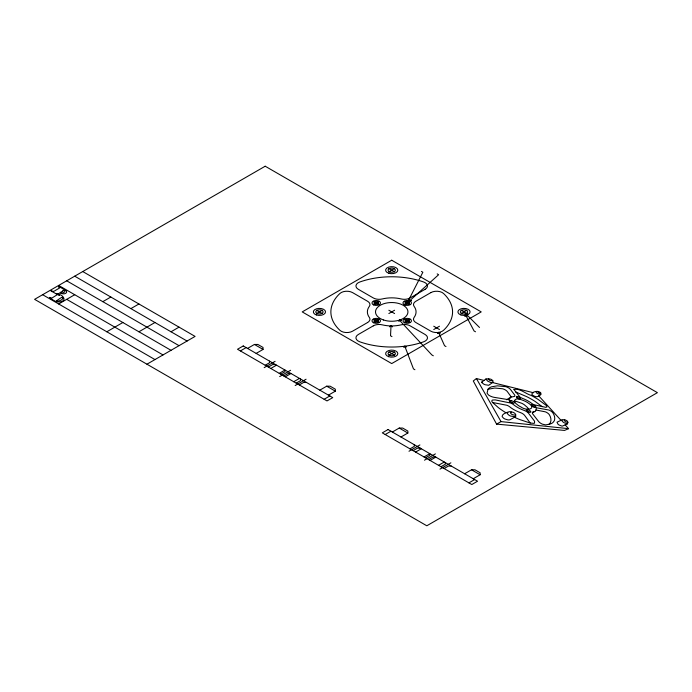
<?xml version="1.0" encoding="UTF-8"?>
<svg xmlns="http://www.w3.org/2000/svg" width="692" height="692" viewBox="0 0 692 692"><rect width="100%" height="100%" fill="white"/><g stroke="black" fill="none" stroke-linecap="round" stroke-linejoin="round"><path stroke-width="1.04" d="M540.885 393.177L540.668 392.762A5.605 3.235 0 0 0 538.437 391.534C536.473 390.824 531.517 392.217 531.845 394.345A3.728 2.154 0 0 0 532.044 394.613L532.901 395.357A9.61 5.545 0 0 0 534.224 396.101L535.755 396.654A2.863 1.652 0 0 0 536.136 396.732C538.238 397.122 542.978 393.809 540.063 393.272A5.588 3.226 0 0 1 537.805 392.027L537.969 391.456M568.002 422.189L567.371 423.824L564.136 422.777A11.202 6.47 0 0 1 562.985 421.982C559.664 419.413 564.551 419.127 566.376 420.459A6.756 3.901 0 0 1 567.379 421.16L567.76 422.397L565.892 421.895A6.747 3.893 0 0 1 564.871 421.186L564.257 420.321L564.741 419.932M535.824 406.948L535.314 406.1A6.591 3.806 0 0 0 533.843 405.166L532.641 404.768A0.977 0.562 0 0 0 531.283 404.924M391.015 325.941L389.544 326.745L391.006 326.114L392.407 326.797L391.015 325.941L390.522 335.776L391.957 336.597M509.373 400.971L509.918 401.836A6.557 3.789 0 0 0 511.509 402.796L512.841 403.211A1.955 1.125 0 0 0 513.793 403.28L514.381 402.813L513.827 401.922A6.617 3.823 0 0 0 512.218 400.953L510.869 400.547M515.661 414.491L514.692 415.174L512.279 414.586A6.392 3.694 0 0 1 511.327 414.006C508.802 412.268 512.504 411.42 513.793 412.683A6.401 3.694 0 0 1 514.727 413.245L515.644 414.361L515.765 416.506A1.531 0.882 0 0 1 515.246 416.809L510.385 416.004A10.441 6.029 0 0 1 508.784 415.053C505.298 413.098 509.087 410.546 511.63 412.077M531.465 405.079L531.966 405.893A6.626 3.823 0 0 0 533.411 406.827L534.605 407.233M485.836 379.034L487.704 381.136A11.236 6.487 0 0 0 489.175 381.811C491.502 383.627 495.031 381.802 491.744 379.692A6.773 3.91 0 0 0 490.464 379.104L486.199 378.835L481.987 381.906M465.768 313.753L465.206 314.877L465.906 313.9L467.723 314.082L465.768 313.753L479.504 327.472M407.83 301.729L409.612 301.176L407.908 301.574L406.861 300.709L407.83 301.729L422.855 272.241L421.428 271.42M399.414 320.145L398.826 321.27L399.543 320.292L401.351 320.483L399.414 320.145L431.877 354.953L433.313 355.783M487.964 389.293L487.064 393.151L488.431 394.924A11.816 6.825 0 0 0 489.331 395.53A12.058 6.963 0 0 0 493.932 397.303L508.905 399.742A1.272 0.735 0 0 0 509.338 399.492L510.687 397.191L514.493 396.412A1.029 0.597 0 0 0 514.865 396.187L514.787 395.149L510.445 389.423A10.38 5.994 0 0 0 507.755 387.459A12.171 7.032 0 0 0 505.869 386.681L497.271 385.842L491.579 386.802A8.875 5.129 0 0 0 488.63 388.532L487.964 389.293L494.737 388.03L502.729 388.792A11.53 6.66 0 0 1 504.606 389.553A9.844 5.683 0 0 1 507.262 391.49L511.224 396.94M512.192 403.055L512.201 402.701A3.105 1.791 0 0 0 510.48 401.749L509.84 401.758M49.478 297.577L49.461 297.759A1.817 1.047 0 0 0 49.582 297.897M535.669 391.499L536.758 393.091A10.328 5.96 0 0 0 538.091 393.852L540.807 394.466M465.777 315.267L464.825 316.305L465.863 315.422L467.567 315.82L465.777 315.267L474.055 330.949L475.491 331.779M438.624 332.411L437.595 333.423L438.702 332.575L440.372 333.008L438.624 332.411L444.541 345.706L445.977 346.536M548.929 424.404C551.974 422.042 551.187 417.596 549.336 414.742A10.293 5.943 0 0 0 547.009 412.666A11.072 6.392 0 0 0 545.322 411.827L536.188 410.053M404.811 346.208L403.721 347.194L404.872 346.363L406.524 346.839L404.811 346.208L413.47 368.897L414.906 369.718M409.508 300.89L411.489 300.639L409.664 300.752L409.076 299.748L409.508 300.89L438.624 274.724L437.188 273.894M483.959 380.427L476.399 378.541L473.285 380.963L496.579 424.11L564.516 430.424L568.582 428.659L565.139 424.879M63.43 290.562L63.508 290.51A4.879 2.811 0 0 1 63.084 290.804M492.929 382.339L488.725 385.28L485.161 384.743A10.449 6.029 0 0 1 483.699 384.077L481.926 382.65M510.419 397.355L507.115 399.414A3.745 2.163 0 0 0 506.656 399.777M62.462 291.228L62.505 291.202A5.536 3.2 0 0 0 63.076 290.804M62.392 291.263L62.427 291.245A4.152 2.396 0 0 0 61.891 291.617L60.827 292.232M507.651 412.207C505.29 412.622 499.477 415.658 503.439 418.089A9.714 5.605 0 0 0 505.004 419.032L507.963 419.906A3.875 2.24 0 0 0 508.43 419.94L509.572 419.854A1.747 1.012 0 0 0 510.134 419.655L515.315 416.8M58.673 303.978L74.719 294.714M102.805 301.66L110.832 297.032M130.892 308.615L138.919 303.978M106.819 331.779L122.865 322.507M138.919 331.779L154.965 322.507M171.01 331.779L179.038 327.143M146.938 364.208L195.083 336.407L82.746 271.549M240.392 350.922L246.127 347.609M247.537 348.422L254.422 344.452L257.865 344.452L263.047 347.445L263.047 349.434L256.161 353.404M316.564 313.554L322.308 310.241M388.852 271.818L394.587 268.505M265.209 365.255L269.499 362.772L269.499 361.103M264.18 367.642L275.096 361.345M373.36 304.61L379.095 301.297M268.332 367.054L272.622 364.572L275.511 364.572M270.78 368.473L276.523 365.16M279.248 373.36L284.983 370.047L284.983 371.716L280.692 374.19M279.672 376.586L290.588 370.281M373.36 322.498L379.095 319.185M388.852 313.554L394.587 310.241M404.344 304.61L410.079 301.297M283.815 375.998L288.106 373.516L291.003 373.516L285.26 376.829M293.728 381.716L299.463 378.412M296.185 383.134L300.475 380.661L300.475 378.991M295.164 385.53L306.08 379.225M404.344 322.498L410.079 319.185M299.307 384.942L303.598 382.46L306.487 382.46M319.825 390.158L326.702 386.188L330.145 386.188L335.335 389.181L335.335 391.162L328.449 395.141M388.852 355.29L394.587 351.977M461.132 313.554L466.875 310.241M433.737 329.53L439.472 326.217M324.124 399.267L329.859 395.954M385.193 434.524L390.937 431.211M392.338 432.024L399.223 428.054L402.666 428.054L407.856 431.047L407.856 433.028L400.971 437.007M410.01 448.857L414.3 446.375L414.3 444.705M408.989 451.245L419.906 444.947M413.133 450.656L417.423 448.182L420.312 448.182M415.589 452.075L421.324 448.762M424.058 456.962L429.793 453.649L429.793 455.319L425.502 457.793M424.481 460.189L435.398 453.883M428.625 459.6L432.915 457.118L435.804 457.118L430.069 460.431M438.538 465.318L444.273 462.014M440.994 466.737L445.285 464.263L445.285 462.593M439.965 469.133L450.881 462.827M444.108 468.545L448.399 466.062L451.296 466.062M464.626 473.761L471.512 469.79L474.954 469.79L480.136 472.783L480.136 474.764L473.25 478.743M468.925 482.869L474.66 479.556M496.579 424.11L501.043 421.61L568.582 428.659M532.209 412.865L534.76 411.506A3.399 1.964 0 0 0 535.547 411.013L536.369 408.055A0.995 0.58 0 0 1 536.776 407.847L548.851 410.01A11.695 6.756 0 0 1 550.547 410.858A10.838 6.254 0 0 1 552.934 412.942C554.75 415.667 555.892 419.906 553.072 422.388A8.875 5.129 0 0 1 550.088 424.058L545.616 424.897L542.45 424.17A11.115 6.418 0 0 1 541.931 423.937A12.854 7.422 0 0 1 538.532 421.402L532.589 413.773L532.468 412.198A1.22 0.709 0 0 1 532.901 411.956L534.752 411.498M56.199 293.693L57.09 293.668A7.058 4.074 0 0 1 57.73 293.927L58.621 294.29M561.947 419.845L556.999 422.215L558.037 424.257A10.423 6.02 0 0 0 559.162 425.052L561.817 426.047A1.099 0.64 0 0 0 562.726 425.969L567.587 423.789M530.505 411.316A5.181 2.993 0 0 0 527.148 409.465L526.171 409.975L527.062 410.737A3.045 1.756 0 0 1 528.723 411.636A0.917 0.528 0 0 1 528.783 412.103L530.591 412.311L530.833 411.463M488.794 378.766L488.267 379.155L489.235 380.072A6.833 3.944 0 0 0 490.317 380.591L492.713 380.591M531.897 405.832L532.226 405.858A3.036 1.756 0 0 1 533.74 406.68A1.038 0.597 0 0 1 533.869 407.017M51.502 298.321L57.453 294.55A3.521 2.033 0 0 0 56.882 294.273L53.007 292.033A5.744 3.313 0 0 0 52.739 291.912L52.064 291.617A10.268 5.925 0 0 1 51.251 291.211L50.983 290.735L52.964 291.289A1.782 1.029 0 0 0 53.396 291.479L54.703 290.874A8.079 4.662 0 0 0 55.256 290.528L55.386 290.432A3.443 1.989 0 0 1 55.559 290.311L59.573 288.01L58.431 286.644L59.616 286.851A8.494 4.905 0 0 1 60.316 287.31L62.116 288.356A8.494 4.905 0 0 1 62.92 288.754L63.05 288.823M514.476 417.259A86.872 50.153 0 0 0 519.908 419.612L530.228 423.028L533.973 423.374A1.635 0.943 0 0 0 534.518 423.097L534.57 421.22L528.601 413.332A12.214 7.05 0 0 0 524.043 410.373A37.437 21.616 0 0 1 513.594 404.716L513.343 404.517A12.733 7.353 0 0 0 510.731 403.064L495.29 399.915L492.531 400.037A1.704 0.986 0 0 0 492.029 400.348L491.813 401.351L492.54 402.476L507.028 405.304A12.041 6.955 0 0 1 509.615 406.74L509.857 406.931A35.413 20.449 0 0 0 520.194 412.51A11.565 6.678 0 0 1 524.683 415.442L530.176 422.985M50.161 297.543L49.997 297.482A0.874 0.502 0 0 0 49.435 297.525M492.6 382.572L533.549 392.753M515.531 391.932L526.577 396.585A91.88 53.042 0 0 1 535.176 401.464L542.199 406.671M58.448 294.221L58.725 294.334A2.5 1.445 0 0 1 58.967 294.437C62.851 294.861 66.795 300.397 61.259 301.565A4.931 2.846 0 0 1 59.313 301.92L58.119 301.911A6.721 3.875 0 0 1 54.158 300.674L51.355 298.961A38.614 22.291 0 0 0 50.663 298.563L50.006 298.209A2.465 1.419 0 0 1 49.564 297.906M51.39 298.287L50.767 297.932M407.856 433.028L399.241 428.063M388.852 268.505L394.587 271.818M461.132 310.241L466.875 313.554M404.344 301.297L410.079 304.61M433.737 326.217L439.472 329.53M373.36 301.297L379.095 304.61M388.852 310.241L394.587 313.554M404.344 319.185L410.079 322.498M373.36 319.185L379.095 322.498M316.564 310.241L322.308 313.554M388.852 351.977L394.587 355.29M254.422 344.452L263.047 349.434M326.702 386.188L335.335 391.162M471.529 469.799L480.118 474.755M74.719 276.186L187.065 341.044M66.7 280.814L179.038 345.671M58.673 285.45L171.01 350.308M60.481 292.958L60.031 292.69L58.033 294.238M66.7 299.342L162.992 354.935M42.627 294.714L154.965 359.572M65.455 290.346L63.171 288.901M56.692 294.161L59.417 295.328M58.163 294.36A5.276 3.045 0 0 1 58.465 294.55L58.656 294.688A5.276 3.045 0 0 0 58.95 294.878A6.522 3.763 0 0 0 59.114 295.008L59.183 295.06M516.569 397.528L516.907 397.805A6.548 3.78 0 0 0 518.585 398.67L520.453 398.843L520.159 397.822A6.289 3.633 0 0 0 518.239 396.732L517.244 396.455A1.531 0.882 0 0 0 516.509 396.43L516.569 397.528A0.865 0.502 0 0 1 517.045 397.589A3.088 1.782 0 0 1 518.585 398.428A0.9 0.519 0 0 1 518.68 398.696M492.54 402.476L498.43 407.683A94.095 54.322 0 0 0 506.336 412.968M526.595 410.78L526.673 410.849A6.41 3.702 0 0 0 528.766 412.086M538.61 395.738L560.97 420.295M476.399 378.541L501.043 421.61M514.286 401.144L515.765 403.401L518.386 405.503A25.907 14.956 0 0 0 521.033 407.008C526.508 411.273 537.987 409.024 527.745 402.683A25.933 14.973 0 0 0 525.323 401.308C522.477 400.149 515.35 396.62 514.286 401.144A8.321 4.801 0 0 1 516.154 401.351L521.846 403.332A24.514 14.151 0 0 1 524.242 404.699L527.477 407.502A9.645 5.571 0 0 1 528.333 409.232M509.165 400.806A1.194 0.683 0 0 1 510.817 400.59M536.023 407.06A0.977 0.562 0 0 1 534.648 407.199M481.978 382.641A1.548 0.891 0 0 1 481.917 381.889M64.088 290.32A0.891 0.51 0 0 1 64.373 290.45L64.46 290.493A1.548 0.9 0 0 1 64.849 291.021L64.78 291.453A3.088 1.782 0 0 1 62.514 292.88A1.73 0.995 0 0 1 61.104 292.595L61.104 292.595A1.955 1.133 0 0 1 60.697 292.309M50.291 297.586A4.766 2.751 0 0 1 50.767 297.932M65.481 290.329A4.368 2.517 0 0 1 66.622 291.816L66.614 292.136A3.399 1.964 0 0 1 65.766 293.235A3.858 2.232 0 0 1 65.481 293.391L65.048 293.581A2.725 1.574 0 0 1 63.733 293.832L62.963 293.806A5.458 3.149 0 0 1 60.498 292.95M62.946 297.993L62.695 298.685A7.335 4.23 0 0 1 60.983 300.103A6.833 3.944 0 0 1 58.734 300.951A5.527 3.192 0 0 1 58.18 301.072L56.926 301.124A1.401 0.813 0 0 1 56.346 300.951L59.451 298.788A11.133 6.427 0 0 0 60.213 298.295A12.058 6.963 0 0 0 60.645 298.027L61.112 297.724A10.761 6.211 0 0 1 61.51 297.474L62.522 297.344A1.765 1.021 0 0 1 62.937 297.906L62.946 297.993M513.974 389.544L519.952 397.052A12.767 7.37 0 0 0 522.002 398.177L522.598 398.419A37.826 21.833 0 0 1 531.785 403.436A12.672 7.318 0 0 0 533.99 404.742L545.728 407.328L546.965 406.974L546.438 405.668A9.316 5.38 0 0 0 545.927 405.183L538.376 399.613A97.425 56.251 0 0 0 531.041 395.366C525.808 393.947 519.441 387.779 513.974 389.544M265.192 166.218L34.6 299.342L426.808 525.782L657.4 392.658L265.192 166.218M243.247 345.948L237.512 349.261L327.005 400.928L332.74 397.615L243.247 345.948M391.715 260.227L302.222 311.902L391.715 363.568L481.217 311.902L391.715 260.227M367.582 322.524L352.565 331.191A8.114 4.688 0 0 1 339.928 330.335A60.844 35.128 0 0 1 339.928 293.46A8.114 4.688 0 0 1 352.565 292.604L367.582 301.271A8.114 4.688 0 0 1 369.312 306.409A24.341 14.056 0 0 0 369.312 317.386A8.114 4.688 0 0 1 367.582 322.524M425.13 289.291L410.122 297.958A8.114 4.688 0 0 1 401.222 298.961A24.341 14.056 0 0 0 382.218 298.961A8.114 4.688 0 0 1 373.317 297.958L358.3 289.291A8.114 4.688 0 0 1 359.779 281.999A60.844 35.128 0 0 1 423.651 281.999A8.114 4.688 0 0 1 425.13 289.291M373.317 325.837L358.3 334.504A8.114 4.688 0 0 0 359.779 341.805A60.844 35.128 0 0 0 423.651 341.805A8.114 4.688 0 0 0 425.13 334.504L410.122 325.837A8.114 4.688 0 0 0 401.222 324.833A24.341 14.056 0 0 1 382.218 324.833A8.114 4.688 0 0 0 373.317 325.837M430.874 292.604L415.857 301.271A8.114 4.688 0 0 0 414.127 306.409A24.341 14.056 0 0 1 414.127 317.386A8.114 4.688 0 0 0 415.857 322.524L430.874 331.191A8.114 4.688 0 0 0 443.511 330.335A60.844 35.128 0 0 0 443.511 293.46A8.114 4.688 0 0 0 430.874 292.604M388.048 429.55L382.313 432.863L471.806 484.53L477.549 481.217L388.048 429.55M317.602 313.727A3.668 2.119 0 0 0 323.103 311.902A3.668 2.119 0 0 0 317.602 310.068A3.668 2.119 0 0 0 317.602 313.727M405.079 305.077A4.247 2.457 0 0 0 411.463 302.958A4.247 2.457 0 0 0 405.079 300.83A4.247 2.457 0 0 0 405.079 305.077M404.716 322.827A4.247 2.457 0 0 0 411.437 321.097A4.247 2.457 0 0 0 405.477 318.597A4.247 2.457 0 0 0 404.716 322.827M373.732 322.827A4.247 2.457 0 0 0 380.462 321.097A4.247 2.457 0 0 0 374.493 318.597A4.247 2.457 0 0 0 373.732 322.827M383.61 320.007A16.227 9.368 0 0 0 407.943 311.902A16.227 9.368 0 0 0 383.61 303.788A16.227 9.368 0 0 0 383.61 320.007M373.732 304.938A4.247 2.457 0 0 0 380.462 303.208A4.247 2.457 0 0 0 374.493 300.717A4.247 2.457 0 0 0 373.732 304.938M316.382 314.947A6.098 3.521 0 0 0 325.534 311.902A6.098 3.521 0 0 0 316.382 308.848A6.098 3.521 0 0 0 316.382 314.947M389.881 355.463A3.668 2.119 0 0 0 395.383 353.629A3.668 2.119 0 0 0 389.881 351.796A3.668 2.119 0 0 0 389.881 355.463M388.67 356.683A6.098 3.521 0 0 0 397.822 353.629A6.098 3.521 0 0 0 388.67 350.576A6.098 3.521 0 0 0 388.67 356.683M389.881 271.999A3.668 2.119 0 0 0 395.383 270.165A3.668 2.119 0 0 0 389.881 268.332A3.668 2.119 0 0 0 389.881 271.999M388.67 273.219A6.098 3.521 0 0 0 397.822 270.165A6.098 3.521 0 0 0 388.67 267.112A6.098 3.521 0 0 0 388.67 273.219M462.169 313.727A3.668 2.119 0 0 0 467.671 311.902A3.668 2.119 0 0 0 462.169 310.068A3.668 2.119 0 0 0 462.169 313.727M460.95 314.947A6.098 3.521 0 0 0 470.102 311.902A6.098 3.521 0 0 0 460.95 308.848A6.098 3.521 0 0 0 460.95 314.947M406.109 321.944A2.206 1.272 0 0 0 409.413 320.837A2.206 1.272 0 0 0 406.109 319.739A2.206 1.272 0 0 0 406.109 321.944M375.125 304.056A2.206 1.272 0 0 0 378.438 302.958A2.206 1.272 0 0 0 375.125 301.85A2.206 1.272 0 0 0 375.125 304.056M406.109 304.056A2.206 1.272 0 0 0 409.413 302.958A2.206 1.272 0 0 0 406.109 301.85A2.206 1.272 0 0 0 406.109 304.056M375.125 321.944A2.206 1.272 0 0 0 378.438 320.837A2.206 1.272 0 0 0 375.125 319.739A2.206 1.272 0 0 0 375.125 321.944"/></g></svg>
